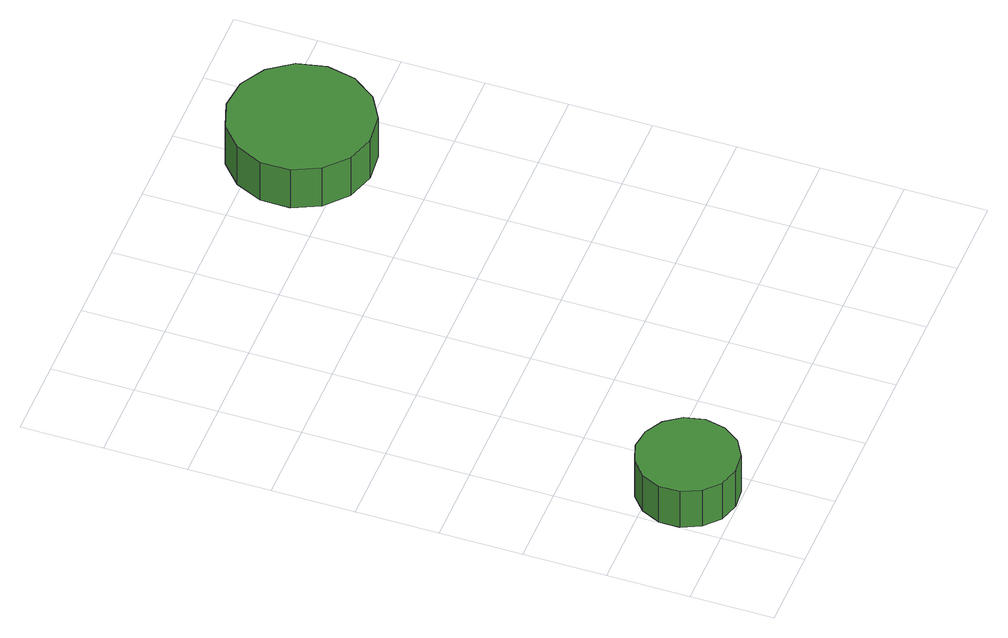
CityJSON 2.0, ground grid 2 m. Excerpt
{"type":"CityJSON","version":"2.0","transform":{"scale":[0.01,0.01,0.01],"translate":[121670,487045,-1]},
"CityObjects":{
"tree1":{"type":"SolitaryVegetationObject","attributes":{"function":"something"},"geometry":[{"type":"MultiSurface","lod":"1","boundaries":[[[0,1,2,3,4,5,6,7,8,9,10,11,12,13,14]],[[15,16,17,18,19,20,21,22,23,24,25,26,27,28,29]],[[0,29,28,1]],[[1,28,27,2]],[[2,27,26,3]],[[3,26,25,4]],[[4,25,24,5]],[[5,24,23,6]],[[6,23,22,7]],[[7,22,21,8]],[[8,21,20,9]],[[9,20,19,10]],[[10,19,18,11]],[[11,18,17,12]],[[12,17,16,13]],[[13,16,15,14]],[[14,15,29,0]]]}]},
"tree2":{"type":"SolitaryVegetationObject","attributes":{"function":"something"},"geometry":[{"type":"MultiSurface","lod":"1","boundaries":[[[30,31,32,33,34,35,36,37,38,39,40,41,42,43,44]],[[45,46,47,48,49,50,51,52,53,54,55,56,57,58,59]],[[30,59,58,31]],[[31,58,57,32]],[[32,57,56,33]],[[33,56,55,34]],[[34,55,54,35]],[[35,54,53,36]],[[36,53,52,37]],[[37,52,51,38]],[[38,51,50,39]],[[39,50,49,40]],[[40,49,48,41]],[[41,48,47,42]],[[42,47,46,43]],[[43,46,45,44]],[[44,45,59,30]]]}]}
},
"vertices":[
[241,124,168],[230,173,168],[201,213,168],[157,238,168],[108,244,168],[60,228,168],[23,195,168],[2,149,168],[2,99,168],[23,53,168],[60,19,168],[108,4,168],[157,9,168],[201,34,168],[230,75,168],[230,75,57],[201,34,57],[157,9,57],[108,4,57],[60,19,57],[23,53,57],[2,99,57],[2,149,57],[23,195,57],[60,228,57],[108,244,57],[157,238,57],[201,213,57],[230,173,57],[241,124,57],
[1016,1309,173],[1001,1380,173],[959,1438,173],[897,1474,173],[825,1481,173],[757,1459,173],[704,1411,173],[674,1345,173],[674,1274,173],[704,1208,173],[757,1160,173],[825,1138,173],[897,1145,173],[959,1181,173],[1001,1239,173],[1001,1239,55],[959,1181,55],[897,1145,55],[825,1138,55],[757,1160,55],[704,1208,55],[674,1274,55],[674,1345,55],[704,1411,55],[757,1459,55],[825,1481,55],[897,1474,55],[959,1438,55],[1001,1380,55],[1016,1309,55]
]}
